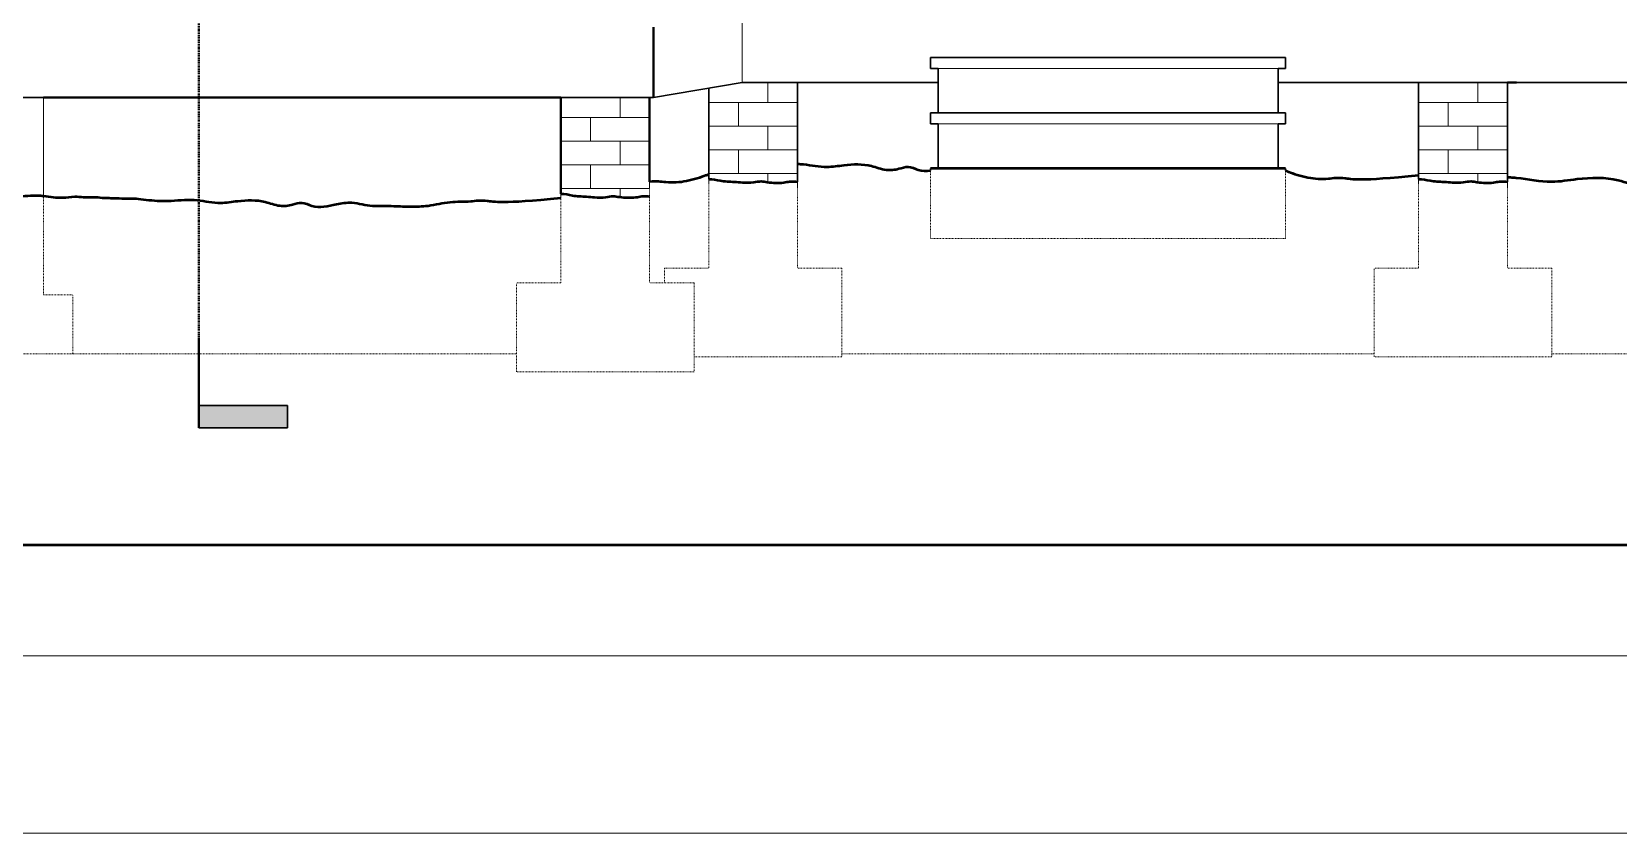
# Model space of a CAD drawing. Header units: inches. Extents: x -4969 to 16721, y 2489 to 24693.
# Drawn here: x 747.9 to 962.5, y 4790.5 to 4898.9 of the extents above; entities that cross this region are included whole.
import ezdxf

# ---------------------------------------------------------------- set-up
doc = ezdxf.new("R2010")
doc.units = ezdxf.units.IN
doc.header["$MEASUREMENT"] = 0
doc.linetypes.add('CENTER', pattern=[2, 1.25, -0.25, 0.25, -0.25])
doc.linetypes.add('DASHED2', pattern=[0.375, 0.25, -0.125])
doc.layers.get('0').update_dxf_attribs({"lineweight": 5})
doc.layers.add('0-NPLT', color=1, linetype='Continuous', plot=False)
for name, color, linetype, lineweight in [('1', 1, 'Continuous', 9), ('2', 6, 'Continuous', 20), ('3', 3, 'Continuous', 30), ('4', 2, 'Continuous', 40), ('5', 4, 'Continuous', 50), ('A-LINK', 7, 'Continuous', 40)]:
    doc.layers.add(name, color=color, linetype=linetype, lineweight=lineweight)

# ---------------------------------------------------------------- blocks, each defined once
blk = doc.blocks.new('BORDER 11X17')
at = {"layer": '0-NPLT', "lineweight": 9, "ltscale": 0.1}
blk.add_lwpolyline([(29864.74, -10461.77), (29048.74, -10461.77), (29048.74, -10989.77), (29864.74, -10989.77), (29864.74, -10461.77)], dxfattribs=at)
blk.add_lwpolyline([(29792.74, -10473.77), (29078.74, -10473.77), (29078.74, -10977.77), (29792.74, -10977.77)], close=True, dxfattribs=at)
blk = doc.blocks.new('Section Tail 1a')
at = {"layer": 'A-LINK', "lineweight": 5, "ltscale": 0.1}
blk.add_hatch(color=152, dxfattribs=at).paths.add_polyline_path([(5.4248, 3.0938), (5.4248, 3.1563), (5.1748, 3.1563), (5.1748, 3.0938)])
at = {"layer": 'A-LINK', "color": 152, "linetype": 'Continuous', "lineweight": 30, "ltscale": 0.1}
for p, q in [((5.4248, 3.1563), (5.1748, 3.1563)), ((5.1748, 3.0938), (5.1748, 3.1563)), ((5.4248, 3.0938), (5.1748, 3.0938))]:
    blk.add_line(p, q, dxfattribs=at)
at = {"layer": 'A-LINK', "color": 152, "linetype": 'Continuous', "ltscale": 0.1}
blk.add_line((5.4248, 2.9063), (5.4248, 3.1563), dxfattribs=at)

msp = doc.modelspace()

# ---------------------------------------------------------------- linework, layer by layer
at = {"layer": '1', "ltscale": 0.1}
msp.add_line((869.4739883, 4893.9416121), (916.4739883, 4893.9416121), dxfattribs=at)
at = {"layer": '1'}
for p, q in [((847.4739883, 4889.335623), (847.4739883, 4892.035623)), ((943.4739883, 4889.335623), (943.4739883, 4892.035623)), ((851.4739883, 4889.335623), (839.4739883, 4889.335623)), ((843.4739883, 4886.135623), (843.4739883, 4889.335623)), ((947.4739883, 4889.335623), (935.4739883, 4889.335623)), ((939.4739883, 4886.135623), (939.4739883, 4889.335623)), ((839.4739883, 4886.135623), (851.4739883, 4886.135623)), ((847.4739883, 4882.935623), (847.4739883, 4886.135623)), ((935.4739883, 4886.135623), (947.4739883, 4886.135623)), ((943.4739883, 4882.935623), (943.4739883, 4886.135623)), ((851.4739883, 4882.935623), (839.4739883, 4882.935623)), ((843.4739883, 4879.735623), (843.4739883, 4882.935623)), ((947.4739883, 4882.935623), (935.4739883, 4882.935623)), ((939.4739883, 4879.735623), (939.4739883, 4882.935623)), ((839.4739883, 4879.735623), (851.4739883, 4879.735623)), ((847.4739883, 4878.5480417), (847.4739883, 4879.735623)), ((935.4739883, 4879.735623), (947.4739883, 4879.735623)), ((943.4739883, 4878.5480417), (943.4739883, 4879.735623))]:
    msp.add_line(p, q, dxfattribs=at)
at = {"layer": '1', "linetype": 'DASHED2', "ltscale": 0.25}
for p, q in [((869.4739883, 4870.9416121), (869.4739883, 4880.1416121)), ((917.4739883, 4870.9416121), (917.4739883, 4880.1416121)), ((831.4739896, 4877.9253036), (831.4739896, 4864.935623)), ((839.4739883, 4878.4673533), (839.4739883, 4866.935623)), ((851.4739883, 4877.9253036), (851.4739883, 4866.935623)), ((935.4739883, 4878.4673533), (935.4739883, 4866.935623)), ((947.4739883, 4877.9253036), (947.4739883, 4866.935623)), ((749.4739884, 4876.7233455), (749.4739884, 4863.335623)), ((819.4739896, 4876.4673533), (819.4739896, 4864.935623)), ((917.4739883, 4870.9416121), (869.4739883, 4870.9416121)), ((833.4739883, 4866.935623), (833.4739883, 4864.935623)), ((833.4739883, 4866.935623), (839.4739883, 4866.935623)), ((857.4739883, 4866.935623), (851.4739883, 4866.935623)), ((857.4739883, 4866.935623), (857.4739883, 4854.935623)), ((929.4739883, 4854.935623), (929.4739883, 4866.935623)), ((935.4739883, 4866.935623), (929.4739883, 4866.935623)), ((953.4739883, 4866.935623), (947.4739883, 4866.935623)), ((953.4739883, 4866.935623), (953.4739883, 4854.935623)), ((813.4739896, 4852.935623), (813.4739896, 4864.935623)), ((819.4739896, 4864.935623), (813.4739896, 4864.935623)), ((837.4739896, 4864.935623), (831.4739896, 4864.935623)), ((837.4739896, 4864.935623), (837.4739896, 4852.935623)), ((749.4739884, 4863.335623), (753.4739884, 4863.335623)), ((753.4739884, 4855.335623), (753.4739884, 4863.335623)), ((553.4739884, 4855.335623), (753.4739884, 4855.335623)), ((753.4739884, 4855.335623), (813.4739896, 4855.335623)), ((857.4739883, 4854.935623), (837.4739896, 4854.935623)), ((857.4739883, 4855.335623), (929.4739883, 4855.335623)), ((953.4739883, 4854.935623), (929.4739883, 4854.935623)), ((953.4739883, 4855.335623), (1019.2239883, 4855.335623)), ((837.4739896, 4852.935623), (813.4739896, 4852.935623))]:
    msp.add_line(p, q, dxfattribs=at)
at = {"layer": '2'}
for p, q in [((843.9739874, 4892.035623), (843.9739874, 4901.2827796)), ((749.4739884, 4876.7233455), (749.4739884, 4890.035623)), ((827.4739896, 4887.335623), (827.4739896, 4890.035623)), ((831.4739896, 4887.335623), (819.4739896, 4887.335623)), ((823.4739896, 4884.135623), (823.4739896, 4887.335623)), ((819.4739896, 4884.135623), (831.4739896, 4884.135623)), ((827.4739896, 4880.935623), (827.4739896, 4884.135623)), ((831.4739896, 4880.935623), (819.4739896, 4880.935623)), ((823.4739896, 4877.735623), (823.4739896, 4880.935623)), ((819.4739896, 4877.735623), (831.4739896, 4877.735623)), ((827.4739896, 4876.5480417), (827.4739896, 4877.735623)), ((831.4739896, 4878.6212904), (831.4739896, 4877.9253036)), ((839.4739883, 4878.985623), (839.4739883, 4878.4673533)), ((851.4739883, 4878.6212904), (851.4739883, 4877.9253036)), ((935.4739883, 4878.985623), (935.4739883, 4878.4673533)), ((947.4739883, 4878.6212904), (947.4739883, 4877.9253036)), ((819.4739896, 4876.985623), (819.4739896, 4876.4673533))]:
    msp.add_line(p, q, dxfattribs=at)
at = {"layer": '2', "ltscale": 0.1}
msp.add_line((916.4739883, 4886.4416121), (869.4739883, 4886.4416121), dxfattribs=at)
at = {"layer": '3'}
for p, q in [((869.4739883, 4893.9416121), (869.4739883, 4895.4416121)), ((917.4739883, 4895.4416121), (869.4739883, 4895.4416121)), ((917.4739883, 4895.4416121), (917.4739883, 4893.9416121)), ((870.4739883, 4893.9416121), (869.4739883, 4893.9416121)), ((870.4739883, 4893.9416121), (870.4739883, 4887.9416121)), ((917.4739883, 4893.9416121), (916.4739883, 4893.9416121)), ((916.4739883, 4887.9416121), (916.4739883, 4893.9416121)), ((831.9739896, 4890.035623), (843.9739874, 4892.035623)), ((839.4739883, 4878.985623), (839.4739883, 4891.285623)), ((843.9739874, 4892.035623), (870.4739883, 4892.035623)), ((851.4739883, 4878.6212904), (851.4739883, 4892.035623)), ((916.4739883, 4892.035623), (1038.4739892, 4892.035623)), ((935.4739883, 4878.985623), (935.4739883, 4892.035623)), ((947.4739883, 4878.6212904), (947.4739883, 4892.035623)), ((749.4739884, 4890.035623), (557.4739884, 4890.035623)), ((819.4739896, 4890.035623), (831.9739896, 4890.035623)), ((869.4739883, 4886.4416121), (869.4739883, 4887.9416121)), ((917.4739883, 4887.9416121), (869.4739883, 4887.9416121)), ((870.4739883, 4886.4416121), (869.4739883, 4886.4416121)), ((870.4739883, 4880.4416121), (870.4739883, 4886.4416121)), ((917.4739883, 4886.4416121), (916.4739883, 4886.4416121)), ((916.4739883, 4880.4416121), (916.4739883, 4886.4416121)), ((917.4739883, 4887.9416121), (917.4739883, 4886.4416121)), ((869.4739883, 4880.1416121), (869.4739883, 4880.4416121)), ((917.4739883, 4880.1416121), (917.4739883, 4880.4416121))]:
    msp.add_line(p, q, dxfattribs=at)
at = {"layer": '4'}
for p, q in [((831.9739896, 4890.035623), (831.9739896, 4899.535623)), ((947.4739883, 4892.035623), (948.7239892, 4892.035623)), ((751.4739897, 4890.035623), (819.4739896, 4890.035623)), ((819.4739896, 4876.985623), (819.4739896, 4890.035623)), ((831.4739896, 4878.6212904), (831.4739896, 4890.035623))]:
    msp.add_line(p, q, dxfattribs=at)
at = {"layer": '4', "ltscale": 0.1}
msp.add_line((749.4739884, 4890.035623), (751.4739898, 4890.035623), dxfattribs=at)
at = {"layer": '5'}
msp.add_line((917.4739883, 4880.4416121), (869.4739883, 4880.4416121), dxfattribs=at)
at = {"layer": '5', "ltscale": 0.1}
msp.add_line((535.4417835, 4829.5008975), (1185.7763051, 4829.5008975), dxfattribs=at)
at = {"layer": '5'}
for points, knots in [([(839.4739883, 4879.6354319), (839.0555847, 4879.4596556), (838.4484396, 4879.2376116), (836.5511887, 4878.5787459), (833.9300381, 4878.4411278), (832.3482133, 4878.733275), (831.4739896, 4878.6212904)], [52.2779621808, 52.2779621808, 52.2779621808, 52.2779621808, 52.3164807139, 55.3425280243, 58.1293589993, 60.1233560996, 60.1233560996, 60.1233560996, 60.1233560996]), ([(851.4739883, 4881.0412267), (851.7433974, 4881.0318664), (853.0770767, 4880.9427719), (855.1699233, 4880.4580582), (858.2166825, 4881.003841), (860.965378, 4881.0797864), (863.3315792, 4880.1143622), (865.0320324, 4880.2891287), (866.4776971, 4880.8467026), (867.8602145, 4880.0864406), (868.9000803, 4880.0772442), (869.4739883, 4880.1416121)], [20.038756975, 20.038756975, 20.038756975, 20.038756975, 20.8469711066, 24.0403607494, 26.363871891, 30.0742089263, 32.1103617678, 33.8516042112, 35.1119372476, 36.5297832171, 38.2427355275, 38.2427355275, 38.2427355275, 38.2427355275]), ([(917.4739883, 4880.1416121), (917.8923919, 4879.9658358), (918.4995369, 4879.7437918), (920.3967879, 4879.0849261), (923.0201508, 4878.9471919), (925.2534169, 4879.3603947), (927.4146608, 4878.6754333), (935.4739883, 4879.5309788)], [52.2779621808, 52.2779621808, 52.2779621808, 52.2779621808, 52.3164807139, 55.3425280243, 58.1293589993, 60.1299455118, 62.0923770251, 62.0923770251, 62.0923770251, 62.0923770251]), ([(947.4739883, 4879.2458937), (947.6086255, 4879.2412159), (948.0127179, 4879.2228605), (950.0122645, 4879.0672591), (953.0178908, 4878.3711411), (957.5880295, 4879.1898152), (961.7110729, 4879.3037334), (965.2603747, 4877.855597), (967.8110544, 4878.1177468), (969.9795515, 4878.9541076), (972.8180336, 4877.3931941), (976.3291864, 4878.2690934), (980.4177577, 4878.9592629), (983.5134135, 4877.893566), (986.3835546, 4878.063503), (988.9797325, 4877.9670383), (992.0465871, 4877.8290192), (995.8903389, 4877.9568474), (999.8581916, 4879.0044424), (1003.793236, 4878.797841), (1007.1431351, 4879.4176451), (1010.3850009, 4878.3902031), (1025.2239883, 4879.735623)], [20.038756975, 20.038756975, 20.038756975, 20.038756975, 20.3080269479, 20.8469711066, 24.0403607494, 26.363871891, 30.0742089263, 32.1103617678, 33.8516042112, 35.1119372476, 36.5297832171, 39.8619674173, 41.9746089412, 44.7750674343, 46.1707600226, 47.6978272911, 49.9710707726, 52.3164807139, 55.3425280243, 58.1293589993, 60.1299455118, 62.0923770251, 62.0923770251, 62.0923770251, 62.0923770251]), ([(839.4739883, 4878.9927464), (840.0368471, 4879.0401032), (840.9757632, 4878.6905232), (842.6804434, 4878.6549909), (844.1562945, 4878.5248728), (845.3840097, 4878.4560607), (846.4957756, 4878.7696416), (847.4829924, 4878.518446), (848.5007952, 4878.4783541), (849.5261532, 4878.471), (850.4901471, 4878.7311908), (851.1149769, 4878.6683818), (851.4739883, 4878.6284138)], [0, 0, 0, 0, 1.6783925763, 3.483630322, 4.5769712725, 6.123192334, 7.1486998183, 7.9498657731, 9.1208240406, 10.2097191312, 11.0070223303, 12.0804037826, 12.0804037826, 12.0804037826, 12.0804037826]), ([(935.4739883, 4878.9927464), (936.0368471, 4879.0401032), (936.9757632, 4878.6905232), (938.6804434, 4878.6549909), (940.1562945, 4878.5248728), (941.3840097, 4878.4560607), (942.4957756, 4878.7696416), (943.4829924, 4878.518446), (944.5007952, 4878.4783541), (945.5261532, 4878.471), (946.4901471, 4878.7311908), (947.1149769, 4878.6683818), (947.4739883, 4878.6284138)], [0, 0, 0, 0, 1.6783925763, 3.483630322, 4.5769712725, 6.123192334, 7.1486998183, 7.9498657731, 9.1208240406, 10.2097191312, 11.0070223303, 12.0804037826, 12.0804037826, 12.0804037826, 12.0804037826]), ([(658.4739884, 4876.9261418), (659.9488171, 4876.6745109), (661.843128, 4876.5130965), (662.5659191, 4876.2805208), (664.0479224, 4876.1596373), (665.3776962, 4876.2923177), (666.6167847, 4876.1544728), (667.8015434, 4876.1955514), (669.335324, 4876.1618354), (671.0631109, 4876.2535143), (673.2746339, 4875.9864276), (675.373318, 4875.9805682), (677.5333284, 4876.2782527), (679.7788536, 4876.2814508), (682.1931905, 4875.7993762), (685.2218809, 4876.4378544), (687.9669801, 4876.5976206), (690.3615328, 4875.704833), (692.0558627, 4875.9313949), (693.4838443, 4876.5328131), (695.4070313, 4875.5504187), (697.7288959, 4876.2054911), (700.4393045, 4876.748545), (702.523789, 4876.1013719), (704.4328695, 4876.2729847), (706.1648111, 4876.2615069), (708.2112362, 4876.2319121), (710.7699449, 4876.395267), (713.4400657, 4875.6202821), (716.0523339, 4876.0238126), (719.0144969, 4876.3804734), (722.5629708, 4876.8756615), (725.8545575, 4876.1759981), (728.4652415, 4876.8314662), (730.0089859, 4876.7895025), (731.9269009, 4876.6490006), (734.0067948, 4876.5032166), (736.6737432, 4876.1916471), (739.8431783, 4876.6580438), (742.944798, 4877.110661), (746.0221414, 4876.5275596), (748.0785915, 4876.8285469), (749.2360905, 4876.7478717), (749.4739884, 4876.7233455)], [0, 0, 0, 0, 2.6529194352, 4.2573215922, 5.4164530631, 7.0911371631, 8.2475457001, 9.1424284325, 10.6434907949, 12.8516979582, 14.3147620561, 17.3168867809, 19.114976073, 20.8469711066, 24.0403607494, 26.363871891, 30.0742089263, 32.1103617678, 33.8516042112, 35.1119372476, 36.5297832171, 39.8619674173, 41.9746089412, 44.7750674343, 46.1707600226, 47.6978272911, 49.9710707726, 52.3164807139, 55.3425280243, 58.1293589993, 60.1299455118, 64.3241227489, 68.8188799914, 69.8888235483, 72.3460349694, 73.3979104104, 75.6651746964, 78.606541836, 81.3999059133, 85.2446410438, 87.9213730028, 90.6853426905, 91.4022650047, 91.4022650047, 91.4022650047, 91.4022650047]), ([(749.4739884, 4876.7233455), (750.3546094, 4876.5804736), (751.7678023, 4876.3511972), (753.5664651, 4876.6788022), (755.0440907, 4876.5127625), (756.3772933, 4876.6048128), (757.6115998, 4876.4292305), (758.7970602, 4876.4341458), (760.3290983, 4876.3536534), (762.0588778, 4876.3925789), (764.2612232, 4876.0581483), (766.3587518, 4875.9882657), (768.5268383, 4876.2199148), (770.7714159, 4876.1546057), (773.1699221, 4875.5990998), (776.2166812, 4876.1448826), (778.9653768, 4876.220828), (781.331578, 4875.2554037), (783.0320311, 4875.4301702), (784.4776959, 4875.9877441), (786.3700172, 4874.9471351), (788.7107858, 4875.531068), (791.4365, 4875.991181), (793.5002706, 4875.2807164), (795.4136979, 4875.3940077), (797.1444832, 4875.3296979), (799.1890529, 4875.2376852), (801.7515541, 4875.322904), (804.3967892, 4876.0213006), (807.0201522, 4875.8835664), (809.2534183, 4876.2967692), (811.4146621, 4875.6118078), (819.4739896, 4876.4673533)], [0, 0, 0, 0, 2.6529194352, 4.2573215922, 5.4164530631, 7.0911371631, 8.2475457001, 9.1424284325, 10.6434907949, 12.8516979582, 14.3147620561, 17.3168867809, 19.114976073, 20.8469711066, 24.0403607494, 26.363871891, 30.0742089263, 32.1103617678, 33.8516042112, 35.1119372476, 36.5297832171, 39.8619674173, 41.9746089412, 44.7750674343, 46.1707600226, 47.6978272911, 49.9710707726, 52.3164807139, 55.3425280243, 58.1293589993, 60.1299455118, 62.0923770251, 62.0923770251, 62.0923770251, 62.0923770251]), ([(819.4739896, 4876.9927464), (820.0368484, 4877.0401032), (820.9757646, 4876.6905232), (822.6804447, 4876.6549909), (824.1562959, 4876.5248728), (825.384011, 4876.4560607), (826.4957769, 4876.7696416), (827.4829937, 4876.518446), (828.5007965, 4876.4783541), (829.5261546, 4876.471), (830.4901484, 4876.7311908), (831.1149782, 4876.6683818), (831.4739896, 4876.6284138)], [0, 0, 0, 0, 1.6783925763, 3.483630322, 4.5769712725, 6.123192334, 7.1486998183, 7.9498657731, 9.1208240406, 10.2097191312, 11.0070223303, 12.0804037826, 12.0804037826, 12.0804037826, 12.0804037826])]:
    msp.add_open_spline(points, degree=3, knots=knots, dxfattribs=at)
at = {"layer": 'A-LINK', "color": 152, "linetype": 'CENTER', "ltscale": 0.15}
msp.add_line((770.4890928, 4848.3603762), (770.4890928, 4904.5541411), dxfattribs=at)

# ---------------------------------------------------------------- block references
at = {"ltscale": 0.1, "xscale": 2, "yscale": 2, "zscale": 2}
msp.add_blockref('BORDER 11X17', (-58013.4783869, 26770.0450796), dxfattribs=at)
at = {"layer": 'A-LINK', "color": 152, "ltscale": 0.1, "xscale": 48, "yscale": 48, "zscale": 48, "rotation": 180}
msp.add_blockref('Section Tail 1a', (1030.8804407, 4996.8604324), dxfattribs=at)

doc.saveas('drawing.dxf')
